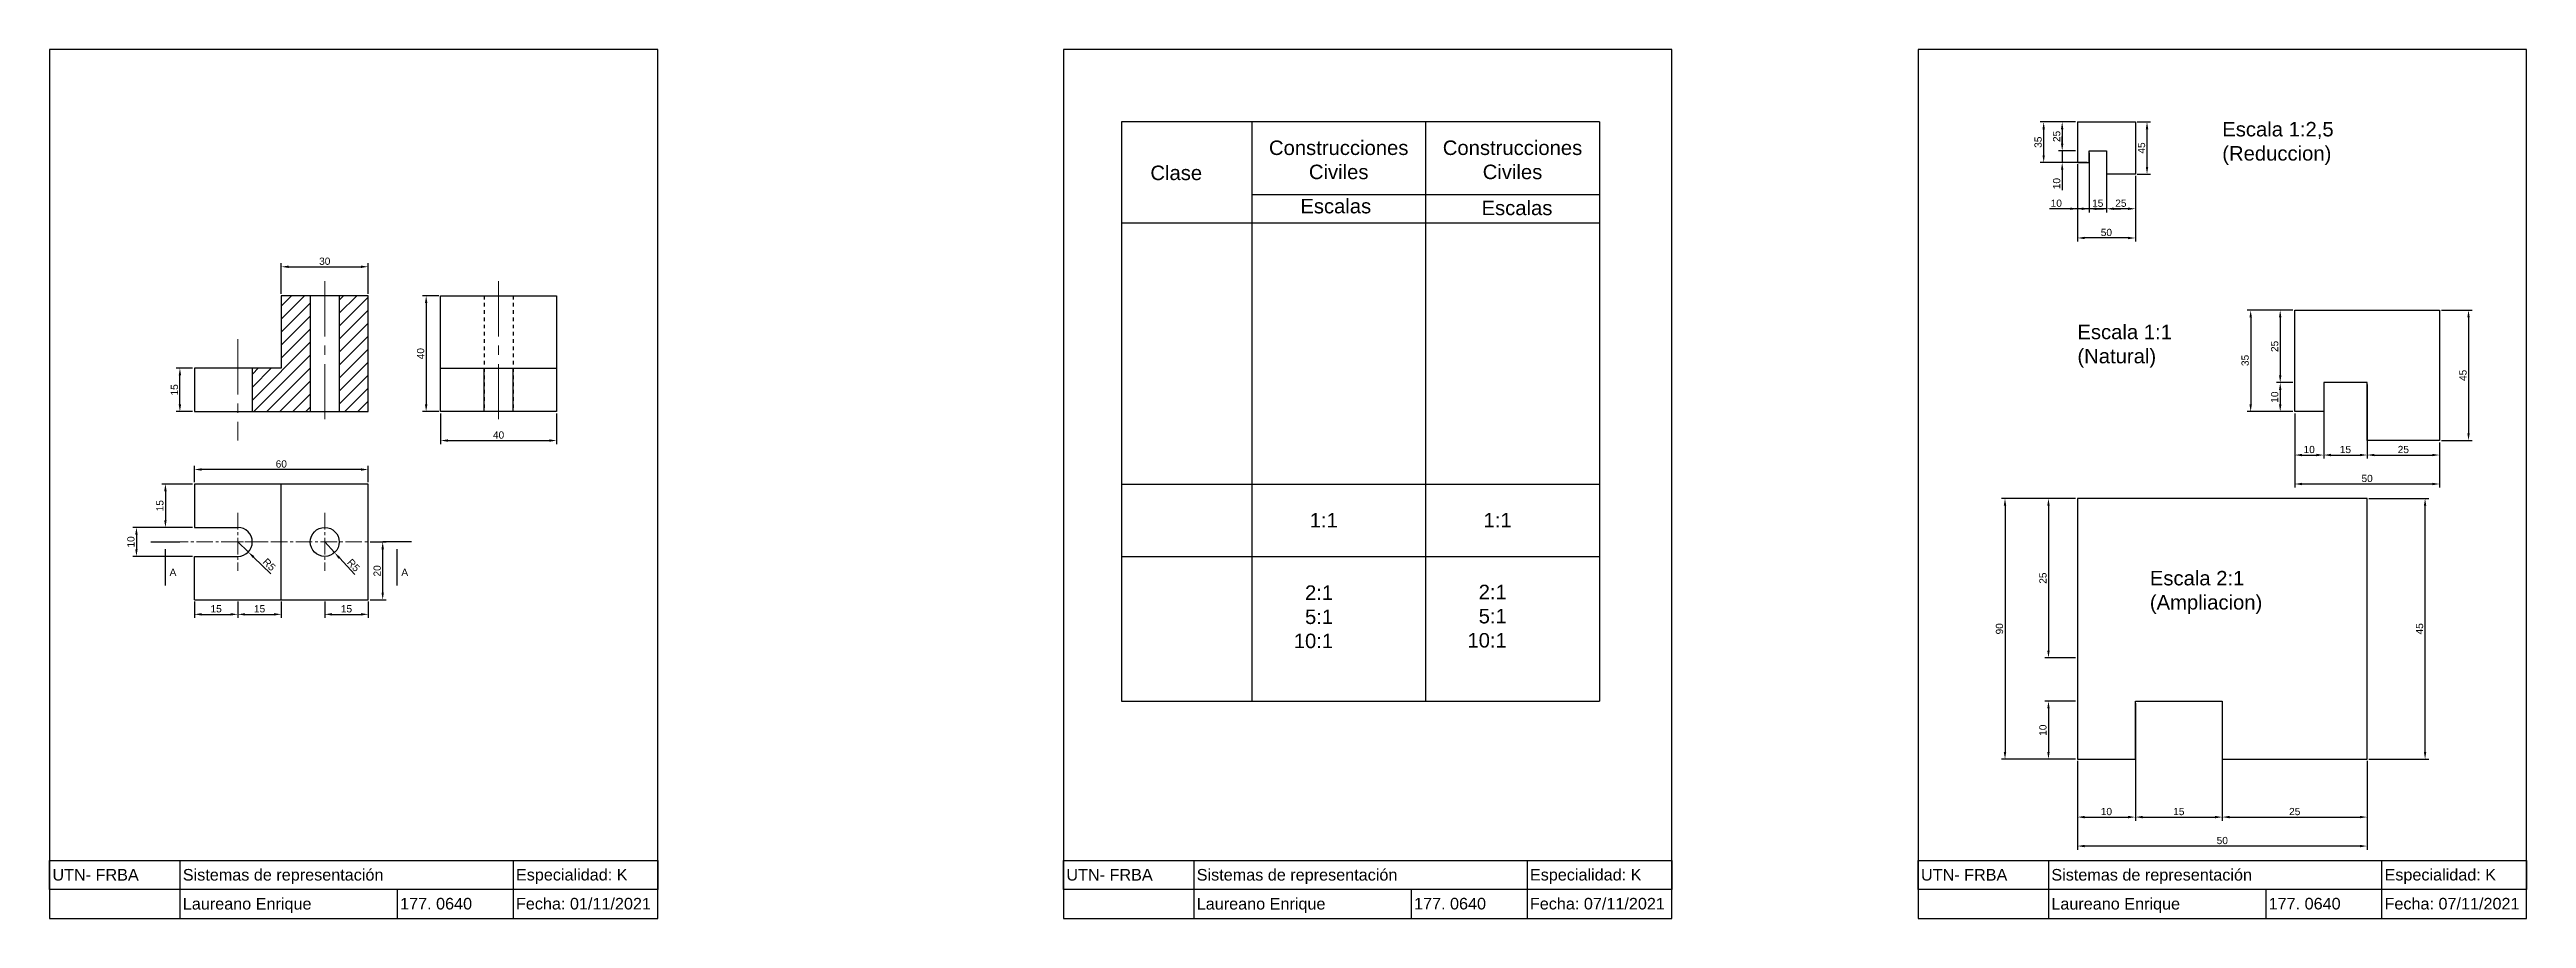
# Model space of a CAD drawing. Header units: millimetres. Extents: x 480 to 2394, y 279 to 700.
# Drawn here: x 1539 to 2394, y 400 to 700 of the extents above; entities that cross this region are included whole.
import ezdxf

# ---------------------------------------------------------------- set-up
doc = ezdxf.new("R2010")
doc.units = ezdxf.units.MM
doc.linetypes.add('CENTER2', pattern=[28.575, 19.05, -3.175, 3.175, -3.175])
doc.linetypes.add('JIS_02_1.2', pattern=[2.5, 1.25, -1.25])
doc.layers.get('0').update_dxf_attribs({"lineweight": 25})
doc.layers.get('Defpoints').update_dxf_attribs({"lineweight": 15})
doc.layers.add('Lineas de cortes', color=6, linetype='CENTER2', lineweight=20)
doc.layers.add('Lineas invisibles', color=7, linetype='JIS_02_1.2', lineweight=25)
doc.styles.get("Standard").update_dxf_attribs({"font": 'arial.ttf'})
doc.dimstyles.new('ISO-25', dxfattribs={"dimtxt": 2.5, "dimasz": 2.5, "dimexe": 1.25, "dimexo": 0.625, "dimtad": 1, "dimtxsty": 'Standard', "dimcen": 2.5, "dimadec": 0, "dimazin": 0, "dimtfac": 1, "dimtmove": 0, "dimatfit": 3, "dimfxl": 1, "dimarcsym": 0})

# ---------------------------------------------------------------- blocks, each defined once
blk = doc.blocks.new('*D11')
at = {"color": 0, "lineweight": -2, "transparency": 16777216}
for p, q in [((1588.38, 590), (1582.75, 590)), ((1584, 577.5), (1584, 587.5)), ((1588.38, 575), (1582.75, 575))]:
    blk.add_line(p, q, dxfattribs=at)
at = {"color": 0, "transparency": 16777216}
for points in [[(1583.58, 587.5), (1584.42, 587.5), (1584, 590)], [(1583.58, 577.5), (1584.42, 577.5), (1584, 575)]]:
    blk.add_solid(points, dxfattribs=at)
at = {"layer": 'Defpoints', "color": 0, "transparency": 16777216}
for p in [(1584, 590), (1589, 590), (1589, 575)]:
    blk.add_point(p, dxfattribs=at)
at = {"color": 0, "transparency": 16777216, "insert": (1582.1, 582.5), "char_height": 2.5, "attachment_point": 5, "rotation": 90}
blk.add_mtext('15', dxfattribs=at)
blk = doc.blocks.new('*D12')
at = {"color": 0, "lineweight": -2, "transparency": 16777216}
for p, q in [((1589, 550.62), (1589, 556.25)), ((1649, 550.62), (1649, 556.25)), ((1646.5, 555), (1591.5, 555))]:
    blk.add_line(p, q, dxfattribs=at)
at = {"color": 0, "transparency": 16777216}
for points in [[(1591.5, 555.42), (1591.5, 554.58), (1589, 555)], [(1646.5, 555.42), (1646.5, 554.58), (1649, 555)]]:
    blk.add_solid(points, dxfattribs=at)
at = {"layer": 'Defpoints', "color": 0, "transparency": 16777216}
for p in [(1589, 555), (1589, 550), (1649, 550)]:
    blk.add_point(p, dxfattribs=at)
at = {"color": 0, "transparency": 16777216, "insert": (1619, 556.9), "char_height": 2.5, "attachment_point": 5}
blk.add_mtext('60', dxfattribs=at)
blk = doc.blocks.new('*D13')
at = {"color": 0, "lineweight": -2, "transparency": 16777216}
for p, q in [((1674, 574.38), (1674, 563.75)), ((1714, 574.38), (1714, 563.75)), ((1676.5, 565), (1711.5, 565))]:
    blk.add_line(p, q, dxfattribs=at)
at = {"color": 0, "transparency": 16777216}
for points in [[(1676.5, 565.42), (1676.5, 564.58), (1674, 565)], [(1711.5, 565.42), (1711.5, 564.58), (1714, 565)]]:
    blk.add_solid(points, dxfattribs=at)
at = {"layer": 'Defpoints', "color": 0, "transparency": 16777216}
for p in [(1674, 575), (1714, 575), (1714, 565)]:
    blk.add_point(p, dxfattribs=at)
at = {"color": 0, "transparency": 16777216, "insert": (1694, 566.9), "char_height": 2.5, "attachment_point": 5}
blk.add_mtext('40', dxfattribs=at)
blk = doc.blocks.new('*D14')
at = {"color": 0, "lineweight": -2, "transparency": 16777216}
for p, q in [((1673.38, 615), (1667.75, 615)), ((1669, 612.5), (1669, 577.5)), ((1673.38, 575), (1667.75, 575))]:
    blk.add_line(p, q, dxfattribs=at)
at = {"color": 0, "transparency": 16777216}
for points in [[(1668.58, 612.5), (1669.42, 612.5), (1669, 615)], [(1668.58, 577.5), (1669.42, 577.5), (1669, 575)]]:
    blk.add_solid(points, dxfattribs=at)
at = {"layer": 'Defpoints', "color": 0, "transparency": 16777216}
for p in [(1674, 615), (1669, 575), (1674, 575)]:
    blk.add_point(p, dxfattribs=at)
at = {"color": 0, "transparency": 16777216, "insert": (1667.1, 595), "char_height": 2.5, "attachment_point": 5, "rotation": 90}
blk.add_mtext('40', dxfattribs=at)
blk = doc.blocks.new('*D23')
at = {"color": 0, "lineweight": -2, "transparency": 16777216}
for p, q in [((1589, 509.38), (1589, 503.75)), ((1591.5, 505), (1601.5, 505)), ((1604, 509.38), (1604, 503.75))]:
    blk.add_line(p, q, dxfattribs=at)
at = {"color": 0, "transparency": 16777216}
for points in [[(1591.5, 505.42), (1591.5, 504.58), (1589, 505)], [(1601.5, 505.42), (1601.5, 504.58), (1604, 505)]]:
    blk.add_solid(points, dxfattribs=at)
at = {"layer": 'Defpoints', "color": 0, "transparency": 16777216}
for p in [(1589, 510), (1604, 510), (1604, 505)]:
    blk.add_point(p, dxfattribs=at)
at = {"color": 0, "transparency": 16777216, "insert": (1596.5, 506.9), "char_height": 2.5, "attachment_point": 5}
blk.add_mtext('15', dxfattribs=at)
blk = doc.blocks.new('*D24')
at = {"color": 0, "lineweight": -2, "transparency": 16777216}
for p, q in [((1604, 509.38), (1604, 503.75)), ((1606.5, 505), (1616.5, 505)), ((1619, 509.38), (1619, 503.75))]:
    blk.add_line(p, q, dxfattribs=at)
at = {"color": 0, "transparency": 16777216}
for points in [[(1606.5, 505.42), (1606.5, 504.58), (1604, 505)], [(1616.5, 505.42), (1616.5, 504.58), (1619, 505)]]:
    blk.add_solid(points, dxfattribs=at)
at = {"layer": 'Defpoints', "color": 0, "transparency": 16777216}
for p in [(1604, 510), (1619, 510), (1619, 505)]:
    blk.add_point(p, dxfattribs=at)
at = {"color": 0, "transparency": 16777216, "insert": (1611.5, 506.9), "char_height": 2.5, "attachment_point": 5}
blk.add_mtext('15', dxfattribs=at)
blk = doc.blocks.new('*D25')
at = {"color": 0, "lineweight": -2, "transparency": 16777216}
for p, q in [((1634, 509.38), (1634, 503.75)), ((1636.5, 505), (1646.5, 505)), ((1649, 509.38), (1649, 503.75))]:
    blk.add_line(p, q, dxfattribs=at)
at = {"color": 0, "transparency": 16777216}
for points in [[(1636.5, 505.42), (1636.5, 504.58), (1634, 505)], [(1646.5, 505.42), (1646.5, 504.58), (1649, 505)]]:
    blk.add_solid(points, dxfattribs=at)
at = {"layer": 'Defpoints', "color": 0, "transparency": 16777216}
for p in [(1634, 510), (1649, 510), (1649, 505)]:
    blk.add_point(p, dxfattribs=at)
at = {"color": 0, "transparency": 16777216, "insert": (1641.5, 506.9), "char_height": 2.5, "attachment_point": 5}
blk.add_mtext('15', dxfattribs=at)
blk = doc.blocks.new('*D26')
at = {"color": 0, "lineweight": -2, "transparency": 16777216}
for p, q in [((1649.63, 530), (1655.25, 530)), ((1654, 512.5), (1654, 527.5)), ((1649.63, 510), (1655.25, 510))]:
    blk.add_line(p, q, dxfattribs=at)
at = {"color": 0, "transparency": 16777216}
for points in [[(1653.58, 527.5), (1654.42, 527.5), (1654, 530)], [(1653.58, 512.5), (1654.42, 512.5), (1654, 510)]]:
    blk.add_solid(points, dxfattribs=at)
at = {"layer": 'Defpoints', "color": 0, "transparency": 16777216}
for p in [(1649, 530), (1654, 530), (1649, 510)]:
    blk.add_point(p, dxfattribs=at)
at = {"color": 0, "transparency": 16777216, "insert": (1652.1, 520), "char_height": 2.5, "attachment_point": 5, "rotation": 90}
blk.add_mtext('20', dxfattribs=at)
blk = doc.blocks.new('*D29')
at = {"color": 0, "lineweight": -2, "transparency": 16777216}
for p, q in [((1588.38, 550), (1577.75, 550)), ((1579, 547.5), (1579, 537.5)), ((1588.38, 535), (1577.75, 535))]:
    blk.add_line(p, q, dxfattribs=at)
at = {"color": 0, "transparency": 16777216}
for points in [[(1578.58, 547.5), (1579.42, 547.5), (1579, 550)], [(1578.58, 537.5), (1579.42, 537.5), (1579, 535)]]:
    blk.add_solid(points, dxfattribs=at)
at = {"layer": 'Defpoints', "color": 0, "transparency": 16777216}
for p in [(1589, 550), (1579, 535), (1589, 535)]:
    blk.add_point(p, dxfattribs=at)
at = {"color": 0, "transparency": 16777216, "insert": (1577.1, 542.5), "char_height": 2.5, "attachment_point": 5, "rotation": 90}
blk.add_mtext('15', dxfattribs=at)
blk = doc.blocks.new('*D30')
at = {"color": 0, "lineweight": -2, "transparency": 16777216}
for p, q in [((1588.38, 535), (1567.75, 535)), ((1569, 532.5), (1569, 527.5)), ((1588.38, 525), (1567.75, 525))]:
    blk.add_line(p, q, dxfattribs=at)
at = {"color": 0, "transparency": 16777216}
for points in [[(1568.58, 532.5), (1569.42, 532.5), (1569, 535)], [(1568.58, 527.5), (1569.42, 527.5), (1569, 525)]]:
    blk.add_solid(points, dxfattribs=at)
at = {"layer": 'Defpoints', "color": 0, "transparency": 16777216}
for p in [(1589, 535), (1569, 525), (1589, 525)]:
    blk.add_point(p, dxfattribs=at)
at = {"color": 0, "transparency": 16777216, "insert": (1567.1, 530), "char_height": 2.5, "attachment_point": 5, "rotation": 90}
blk.add_mtext('10', dxfattribs=at)
blk = doc.blocks.new('*D31')
at = {"color": 0, "lineweight": -2, "transparency": 16777216}
for p, q in [((1619, 615.62), (1619, 626.25)), ((1621.5, 625), (1646.5, 625)), ((1649, 615.62), (1649, 626.25))]:
    blk.add_line(p, q, dxfattribs=at)
at = {"color": 0, "transparency": 16777216}
for points in [[(1621.5, 625.42), (1621.5, 624.58), (1619, 625)], [(1646.5, 625.42), (1646.5, 624.58), (1649, 625)]]:
    blk.add_solid(points, dxfattribs=at)
at = {"layer": 'Defpoints', "color": 0, "transparency": 16777216}
for p in [(1649, 625), (1619, 615), (1649, 615)]:
    blk.add_point(p, dxfattribs=at)
at = {"color": 0, "transparency": 16777216, "insert": (1634, 626.9), "char_height": 2.5, "attachment_point": 5}
blk.add_mtext('30', dxfattribs=at)
blk = doc.blocks.new('*D33')
at = {"color": 0, "lineweight": -2, "transparency": 16777216}
for p, q in [((1604, 530), (1607.6, 526.53)), ((1615.42, 518.98), (1609.4, 524.79))]:
    blk.add_line(p, q, dxfattribs=at)
at = {"color": 0, "transparency": 16777216}
blk.add_solid([(1609.69, 525.09), (1609.11, 524.49), (1607.6, 526.53)], dxfattribs=at)
at = {"layer": 'Defpoints', "color": 0, "transparency": 16777216}
for p in [(1604, 530), (1607.6, 526.53)]:
    blk.add_point(p, dxfattribs=at)
at = {"color": 0, "transparency": 16777216, "insert": (1614.83, 522.18), "char_height": 2.5, "attachment_point": 5, "rotation": 316.00948}
blk.add_mtext('R5', dxfattribs=at)
blk = doc.blocks.new('*D34')
at = {"color": 0, "lineweight": -2, "transparency": 16777216}
for p, q in [((1634, 530), (1637.37, 526.31)), ((1644.33, 518.71), (1639.06, 524.47))]:
    blk.add_line(p, q, dxfattribs=at)
at = {"color": 0, "transparency": 16777216}
blk.add_solid([(1639.37, 524.75), (1638.75, 524.18), (1637.37, 526.31)], dxfattribs=at)
at = {"layer": 'Defpoints', "color": 0, "transparency": 16777216}
for p in [(1634, 530), (1637.37, 526.31)]:
    blk.add_point(p, dxfattribs=at)
at = {"color": 0, "transparency": 16777216, "insert": (1643.94, 521.95), "char_height": 2.5, "attachment_point": 5, "rotation": 312.45167}
blk.add_mtext('R5', dxfattribs=at)
blk = doc.blocks.new('*D37')
at = {"color": 0, "lineweight": -2, "transparency": 16777216}
for p, q in [((2313.38, 610), (2297.55, 610)), ((2298.8, 607.5), (2298.8, 577.5)), ((2313.38, 575), (2297.55, 575))]:
    blk.add_line(p, q, dxfattribs=at)
at = {"color": 0, "transparency": 16777216}
for points in [[(2298.38, 607.5), (2299.22, 607.5), (2298.8, 610)], [(2298.38, 577.5), (2299.22, 577.5), (2298.8, 575)]]:
    blk.add_solid(points, dxfattribs=at)
at = {"layer": 'Defpoints', "color": 0, "transparency": 16777216}
for p in [(2314, 610), (2298.8, 575), (2314, 575)]:
    blk.add_point(p, dxfattribs=at)
at = {"color": 0, "transparency": 16777216, "insert": (2296.9, 592.66), "char_height": 2.5, "attachment_point": 5, "rotation": 90}
blk.add_mtext('35', dxfattribs=at)
blk = doc.blocks.new('*D38')
at = {"color": 0, "lineweight": -2, "transparency": 16777216}
for p, q in [((2313.38, 610), (2307.75, 610)), ((2309, 607.5), (2309, 587.5)), ((2313.38, 585), (2307.75, 585))]:
    blk.add_line(p, q, dxfattribs=at)
at = {"color": 0, "transparency": 16777216}
for points in [[(2308.58, 607.5), (2309.42, 607.5), (2309, 610)], [(2308.58, 587.5), (2309.42, 587.5), (2309, 585)]]:
    blk.add_solid(points, dxfattribs=at)
at = {"layer": 'Defpoints', "color": 0, "transparency": 16777216}
for p in [(2314, 610), (2309, 585), (2314, 585)]:
    blk.add_point(p, dxfattribs=at)
at = {"color": 0, "transparency": 16777216, "insert": (2307.1, 597.5), "char_height": 2.5, "attachment_point": 5, "rotation": 90}
blk.add_mtext('25', dxfattribs=at)
blk = doc.blocks.new('*D39')
at = {"color": 0, "lineweight": -2, "transparency": 16777216}
for p, q in [((2313.38, 585), (2307.75, 585)), ((2309, 582.5), (2309, 577.5)), ((2313.38, 575), (2307.75, 575))]:
    blk.add_line(p, q, dxfattribs=at)
at = {"color": 0, "transparency": 16777216}
for points in [[(2308.58, 582.5), (2309.42, 582.5), (2309, 585)], [(2308.58, 577.5), (2309.42, 577.5), (2309, 575)]]:
    blk.add_solid(points, dxfattribs=at)
at = {"layer": 'Defpoints', "color": 0, "transparency": 16777216}
for p in [(2314, 585), (2309, 575), (2314, 575)]:
    blk.add_point(p, dxfattribs=at)
at = {"color": 0, "transparency": 16777216, "insert": (2307.1, 580), "char_height": 2.5, "attachment_point": 5, "rotation": 90}
blk.add_mtext('10', dxfattribs=at)
blk = doc.blocks.new('*D40')
at = {"color": 0, "lineweight": -2, "transparency": 16777216}
for p, q in [((2339, 564.38), (2339, 558.75)), ((2364, 564.38), (2364, 558.75)), ((2341.5, 560), (2361.5, 560))]:
    blk.add_line(p, q, dxfattribs=at)
at = {"color": 0, "transparency": 16777216}
for points in [[(2341.5, 560.42), (2341.5, 559.58), (2339, 560)], [(2361.5, 560.42), (2361.5, 559.58), (2364, 560)]]:
    blk.add_solid(points, dxfattribs=at)
at = {"layer": 'Defpoints', "color": 0, "transparency": 16777216}
for p in [(2339, 565), (2364, 565), (2364, 560)]:
    blk.add_point(p, dxfattribs=at)
at = {"color": 0, "transparency": 16777216, "insert": (2351.5, 561.9), "char_height": 2.5, "attachment_point": 5}
blk.add_mtext('25', dxfattribs=at)
blk = doc.blocks.new('*D41')
at = {"color": 0, "lineweight": -2, "transparency": 16777216}
for p, q in [((2314, 574.38), (2314, 558.75)), ((2324, 574.38), (2324, 558.75)), ((2316.5, 560), (2321.5, 560))]:
    blk.add_line(p, q, dxfattribs=at)
at = {"color": 0, "transparency": 16777216}
for points in [[(2316.5, 560.42), (2316.5, 559.58), (2314, 560)], [(2321.5, 560.42), (2321.5, 559.58), (2324, 560)]]:
    blk.add_solid(points, dxfattribs=at)
at = {"layer": 'Defpoints', "color": 0, "transparency": 16777216}
for p in [(2314, 575), (2324, 575), (2324, 560)]:
    blk.add_point(p, dxfattribs=at)
at = {"color": 0, "transparency": 16777216, "insert": (2319, 561.9), "char_height": 2.5, "attachment_point": 5}
blk.add_mtext('10', dxfattribs=at)
blk = doc.blocks.new('*D42')
at = {"color": 0, "lineweight": -2, "transparency": 16777216}
for p, q in [((2324, 584.38), (2324, 558.75)), ((2339, 584.38), (2339, 558.75)), ((2326.5, 560), (2336.5, 560))]:
    blk.add_line(p, q, dxfattribs=at)
at = {"color": 0, "transparency": 16777216}
for points in [[(2326.5, 560.42), (2326.5, 559.58), (2324, 560)], [(2336.5, 560.42), (2336.5, 559.58), (2339, 560)]]:
    blk.add_solid(points, dxfattribs=at)
at = {"layer": 'Defpoints', "color": 0, "transparency": 16777216}
for p in [(2324, 585), (2339, 585), (2339, 560)]:
    blk.add_point(p, dxfattribs=at)
at = {"color": 0, "transparency": 16777216, "insert": (2331.5, 561.9), "char_height": 2.5, "attachment_point": 5}
blk.add_mtext('15', dxfattribs=at)
blk = doc.blocks.new('*D43')
at = {"color": 0, "lineweight": -2, "transparency": 16777216}
for p, q in [((2364.63, 610), (2375.25, 610)), ((2374, 607.5), (2374, 567.5)), ((2364.63, 565), (2375.25, 565))]:
    blk.add_line(p, q, dxfattribs=at)
at = {"color": 0, "transparency": 16777216}
for points in [[(2373.58, 607.5), (2374.42, 607.5), (2374, 610)], [(2373.58, 567.5), (2374.42, 567.5), (2374, 565)]]:
    blk.add_solid(points, dxfattribs=at)
at = {"layer": 'Defpoints', "color": 0, "transparency": 16777216}
for p in [(2364, 610), (2364, 565), (2374, 565)]:
    blk.add_point(p, dxfattribs=at)
at = {"color": 0, "transparency": 16777216, "insert": (2372.1, 587.5), "char_height": 2.5, "attachment_point": 5, "rotation": 90}
blk.add_mtext('45', dxfattribs=at)
blk = doc.blocks.new('*D44')
at = {"color": 0, "lineweight": -2, "transparency": 16777216}
for p, q in [((2238.38, 545), (2227.75, 545)), ((2229, 542.5), (2229, 492.5)), ((2238.38, 490), (2227.75, 490))]:
    blk.add_line(p, q, dxfattribs=at)
at = {"color": 0, "transparency": 16777216}
for points in [[(2228.58, 542.5), (2229.42, 542.5), (2229, 545)], [(2228.58, 492.5), (2229.42, 492.5), (2229, 490)]]:
    blk.add_solid(points, dxfattribs=at)
at = {"layer": 'Defpoints', "color": 0, "transparency": 16777216}
for p in [(2239, 545), (2229, 490), (2239, 490)]:
    blk.add_point(p, dxfattribs=at)
at = {"color": 0, "transparency": 16777216, "insert": (2227.1, 517.5), "char_height": 2.5, "attachment_point": 5, "rotation": 90}
blk.add_mtext('25', dxfattribs=at)
blk = doc.blocks.new('*D45')
at = {"color": 0, "lineweight": -2, "transparency": 16777216}
for p, q in [((2238.38, 475), (2227.75, 475)), ((2229, 472.5), (2229, 457.5)), ((2238.38, 455), (2227.75, 455))]:
    blk.add_line(p, q, dxfattribs=at)
at = {"color": 0, "transparency": 16777216}
for points in [[(2228.58, 472.5), (2229.42, 472.5), (2229, 475)], [(2228.58, 457.5), (2229.42, 457.5), (2229, 455)]]:
    blk.add_solid(points, dxfattribs=at)
at = {"layer": 'Defpoints', "color": 0, "transparency": 16777216}
for p in [(2239, 475), (2229, 455), (2239, 455)]:
    blk.add_point(p, dxfattribs=at)
at = {"color": 0, "transparency": 16777216, "insert": (2227.1, 465), "char_height": 2.5, "attachment_point": 5, "rotation": 90}
blk.add_mtext('10', dxfattribs=at)
blk = doc.blocks.new('*D46')
at = {"color": 0, "lineweight": -2, "transparency": 16777216}
for p, q in [((2238.38, 545), (2212.75, 545)), ((2214, 542.5), (2214, 457.5)), ((2238.38, 455), (2212.75, 455))]:
    blk.add_line(p, q, dxfattribs=at)
at = {"color": 0, "transparency": 16777216}
for points in [[(2213.58, 542.5), (2214.42, 542.5), (2214, 545)], [(2213.58, 457.5), (2214.42, 457.5), (2214, 455)]]:
    blk.add_solid(points, dxfattribs=at)
at = {"layer": 'Defpoints', "color": 0, "transparency": 16777216}
for p in [(2239, 545), (2214, 455), (2239, 455)]:
    blk.add_point(p, dxfattribs=at)
at = {"color": 0, "transparency": 16777216, "insert": (2212.1, 500), "char_height": 2.5, "attachment_point": 5, "rotation": 90}
blk.add_mtext('90', dxfattribs=at)
blk = doc.blocks.new('*D47')
at = {"color": 0, "lineweight": -2, "transparency": 16777216}
for p, q in [((2239, 454.38), (2239, 433.75)), ((2259, 454.38), (2259, 433.75)), ((2241.5, 435), (2256.5, 435))]:
    blk.add_line(p, q, dxfattribs=at)
at = {"color": 0, "transparency": 16777216}
for points in [[(2241.5, 435.42), (2241.5, 434.58), (2239, 435)], [(2256.5, 435.42), (2256.5, 434.58), (2259, 435)]]:
    blk.add_solid(points, dxfattribs=at)
at = {"layer": 'Defpoints', "color": 0, "transparency": 16777216}
for p in [(2239, 455), (2259, 455), (2259, 435)]:
    blk.add_point(p, dxfattribs=at)
at = {"color": 0, "transparency": 16777216, "insert": (2249, 436.9), "char_height": 2.5, "attachment_point": 5}
blk.add_mtext('10', dxfattribs=at)
blk = doc.blocks.new('*D48')
at = {"color": 0, "lineweight": -2, "transparency": 16777216}
for p, q in [((2259, 474.38), (2259, 433.75)), ((2289, 474.38), (2289, 433.75)), ((2261.5, 435), (2286.5, 435))]:
    blk.add_line(p, q, dxfattribs=at)
at = {"color": 0, "transparency": 16777216}
for points in [[(2261.5, 435.42), (2261.5, 434.58), (2259, 435)], [(2286.5, 435.42), (2286.5, 434.58), (2289, 435)]]:
    blk.add_solid(points, dxfattribs=at)
at = {"layer": 'Defpoints', "color": 0, "transparency": 16777216}
for p in [(2259, 475), (2289, 475), (2289, 435)]:
    blk.add_point(p, dxfattribs=at)
at = {"color": 0, "transparency": 16777216, "insert": (2274, 436.9), "char_height": 2.5, "attachment_point": 5}
blk.add_mtext('15', dxfattribs=at)
blk = doc.blocks.new('*D49')
at = {"color": 0, "lineweight": -2, "transparency": 16777216}
for p, q in [((2289, 454.38), (2289, 433.75)), ((2339, 454.38), (2339, 433.75)), ((2291.5, 435), (2336.5, 435))]:
    blk.add_line(p, q, dxfattribs=at)
at = {"color": 0, "transparency": 16777216}
for points in [[(2291.5, 435.42), (2291.5, 434.58), (2289, 435)], [(2336.5, 435.42), (2336.5, 434.58), (2339, 435)]]:
    blk.add_solid(points, dxfattribs=at)
at = {"layer": 'Defpoints', "color": 0, "transparency": 16777216}
for p in [(2289, 455), (2339, 455), (2339, 435)]:
    blk.add_point(p, dxfattribs=at)
at = {"color": 0, "transparency": 16777216, "insert": (2314, 436.9), "char_height": 2.5, "attachment_point": 5}
blk.add_mtext('25', dxfattribs=at)
blk = doc.blocks.new('*D50')
at = {"color": 0, "lineweight": -2, "transparency": 16777216}
for p, q in [((2339.63, 545), (2360.25, 545)), ((2359, 457.5), (2359, 542.5)), ((2339.63, 455), (2360.25, 455))]:
    blk.add_line(p, q, dxfattribs=at)
at = {"color": 0, "transparency": 16777216}
for points in [[(2358.58, 542.5), (2359.42, 542.5), (2359, 545)], [(2358.58, 457.5), (2359.42, 457.5), (2359, 455)]]:
    blk.add_solid(points, dxfattribs=at)
at = {"layer": 'Defpoints', "color": 0, "transparency": 16777216}
for p in [(2339, 545), (2359, 545), (2339, 455)]:
    blk.add_point(p, dxfattribs=at)
at = {"color": 0, "transparency": 16777216, "insert": (2357.1, 500), "char_height": 2.5, "attachment_point": 5, "rotation": 90}
blk.add_mtext('45', dxfattribs=at)
blk = doc.blocks.new('*D51')
at = {"color": 0, "lineweight": -2, "transparency": 16777216}
for p, q in [((2314, 564.38), (2314, 548.75)), ((2364, 564.38), (2364, 548.75)), ((2361.5, 550), (2316.5, 550))]:
    blk.add_line(p, q, dxfattribs=at)
at = {"color": 0, "transparency": 16777216}
for points in [[(2316.5, 550.42), (2316.5, 549.58), (2314, 550)], [(2361.5, 550.42), (2361.5, 549.58), (2364, 550)]]:
    blk.add_solid(points, dxfattribs=at)
at = {"layer": 'Defpoints', "color": 0, "transparency": 16777216}
for p in [(2314, 565), (2364, 565), (2314, 550)]:
    blk.add_point(p, dxfattribs=at)
at = {"color": 0, "transparency": 16777216, "insert": (2339, 551.9), "char_height": 2.5, "attachment_point": 5}
blk.add_mtext('50', dxfattribs=at)
blk = doc.blocks.new('*D52')
at = {"color": 0, "lineweight": -2, "transparency": 16777216}
for p, q in [((2239, 454.38), (2239, 423.75)), ((2339, 454.38), (2339, 423.75)), ((2336.5, 425), (2241.5, 425))]:
    blk.add_line(p, q, dxfattribs=at)
at = {"color": 0, "transparency": 16777216}
for points in [[(2241.5, 425.42), (2241.5, 424.58), (2239, 425)], [(2336.5, 425.42), (2336.5, 424.58), (2339, 425)]]:
    blk.add_solid(points, dxfattribs=at)
at = {"layer": 'Defpoints', "color": 0, "transparency": 16777216}
for p in [(2239, 455), (2339, 455), (2239, 425)]:
    blk.add_point(p, dxfattribs=at)
at = {"color": 0, "transparency": 16777216, "insert": (2289, 426.9), "char_height": 2.5, "attachment_point": 5}
blk.add_mtext('50', dxfattribs=at)
blk = doc.blocks.new('*D53')
at = {"color": 0, "lineweight": -2, "transparency": 16777216}
for p, q in [((2259.63, 675), (2264.27, 675)), ((2263.02, 659.5), (2263.02, 672.5)), ((2259.63, 657), (2264.27, 657))]:
    blk.add_line(p, q, dxfattribs=at)
at = {"color": 0, "transparency": 16777216}
for points in [[(2262.6, 672.5), (2263.44, 672.5), (2263.02, 675)], [(2262.6, 659.5), (2263.44, 659.5), (2263.02, 657)]]:
    blk.add_solid(points, dxfattribs=at)
at = {"layer": 'Defpoints', "color": 0, "transparency": 16777216}
for p in [(2259, 675), (2263.02, 675), (2259, 657)]:
    blk.add_point(p, dxfattribs=at)
at = {"color": 0, "transparency": 16777216, "insert": (2261.13, 666), "char_height": 2.5, "attachment_point": 5, "rotation": 90}
blk.add_mtext('45', dxfattribs=at)
blk = doc.blocks.new('*D54')
at = {"color": 0, "lineweight": -2, "transparency": 16777216}
for p, q in [((2249, 656.38), (2249, 643.78)), ((2259, 656.38), (2259, 643.78)), ((2256.5, 645.03), (2251.5, 645.03))]:
    blk.add_line(p, q, dxfattribs=at)
at = {"color": 0, "transparency": 16777216}
for points in [[(2251.5, 645.45), (2251.5, 644.61), (2249, 645.03)], [(2256.5, 645.45), (2256.5, 644.61), (2259, 645.03)]]:
    blk.add_solid(points, dxfattribs=at)
at = {"layer": 'Defpoints', "color": 0, "transparency": 16777216}
for p in [(2249, 657), (2259, 657), (2249, 645.03)]:
    blk.add_point(p, dxfattribs=at)
at = {"color": 0, "transparency": 16777216, "insert": (2254, 646.93), "char_height": 2.5, "attachment_point": 5}
blk.add_mtext('25', dxfattribs=at)
blk = doc.blocks.new('*D55')
at = {"color": 0, "lineweight": -2, "transparency": 16777216}
for p, q in [((2243, 664.38), (2243, 643.78)), ((2249, 664.38), (2249, 643.78)), ((2240.5, 645.03), (2238, 645.03)), ((2249, 645.03), (2243, 645.03)), ((2251.5, 645.03), (2254, 645.03))]:
    blk.add_line(p, q, dxfattribs=at)
at = {"color": 0, "transparency": 16777216}
for points in [[(2240.5, 645.45), (2240.5, 644.61), (2243, 645.03)], [(2251.5, 645.45), (2251.5, 644.61), (2249, 645.03)]]:
    blk.add_solid(points, dxfattribs=at)
at = {"layer": 'Defpoints', "color": 0, "transparency": 16777216}
for p in [(2243, 665), (2249, 665), (2243, 645.03)]:
    blk.add_point(p, dxfattribs=at)
at = {"color": 0, "transparency": 16777216, "insert": (2246, 646.93), "char_height": 2.5, "attachment_point": 5}
blk.add_mtext('15', dxfattribs=at)
blk = doc.blocks.new('*D56')
at = {"color": 0, "lineweight": -2, "transparency": 16777216}
for p, q in [((2239, 660.38), (2239, 643.78)), ((2243, 660.38), (2243, 643.78)), ((2236.5, 645.03), (2229.41, 645.03)), ((2243, 645.03), (2239, 645.03)), ((2245.5, 645.03), (2248, 645.03))]:
    blk.add_line(p, q, dxfattribs=at)
at = {"color": 0, "transparency": 16777216}
for points in [[(2236.5, 645.45), (2236.5, 644.61), (2239, 645.03)], [(2245.5, 645.45), (2245.5, 644.61), (2243, 645.03)]]:
    blk.add_solid(points, dxfattribs=at)
at = {"layer": 'Defpoints', "color": 0, "transparency": 16777216}
for p in [(2239, 661), (2243, 661), (2239, 645.03)]:
    blk.add_point(p, dxfattribs=at)
at = {"color": 0, "transparency": 16777216, "insert": (2231.71, 646.93), "char_height": 2.5, "attachment_point": 5}
blk.add_mtext('10', dxfattribs=at)
blk = doc.blocks.new('*D57')
at = {"color": 0, "lineweight": -2, "transparency": 16777216}
for p, q in [((2233.74, 667.5), (2233.74, 670)), ((2238.38, 665), (2232.49, 665)), ((2242.38, 661), (2232.49, 661)), ((2233.74, 665), (2233.74, 661)), ((2233.74, 658.5), (2233.74, 651.41))]:
    blk.add_line(p, q, dxfattribs=at)
at = {"color": 0, "transparency": 16777216}
for points in [[(2233.32, 667.5), (2234.15, 667.5), (2233.74, 665)], [(2233.32, 658.5), (2234.15, 658.5), (2233.74, 661)]]:
    blk.add_solid(points, dxfattribs=at)
at = {"layer": 'Defpoints', "color": 0, "transparency": 16777216}
for p in [(2233.74, 661), (2239, 665), (2243, 661)]:
    blk.add_point(p, dxfattribs=at)
at = {"color": 0, "transparency": 16777216, "insert": (2231.84, 653.71), "char_height": 2.5, "attachment_point": 5, "rotation": 90}
blk.add_mtext('10', dxfattribs=at)
blk = doc.blocks.new('*D58')
at = {"color": 0, "lineweight": -2, "transparency": 16777216}
for p, q in [((2238.38, 675), (2232.49, 675)), ((2233.74, 672.5), (2233.74, 667.5)), ((2238.38, 665), (2232.49, 665))]:
    blk.add_line(p, q, dxfattribs=at)
at = {"color": 0, "transparency": 16777216}
for points in [[(2233.32, 672.5), (2234.15, 672.5), (2233.74, 675)], [(2233.32, 667.5), (2234.15, 667.5), (2233.74, 665)]]:
    blk.add_solid(points, dxfattribs=at)
at = {"layer": 'Defpoints', "color": 0, "transparency": 16777216}
for p in [(2239, 675), (2233.74, 665), (2239, 665)]:
    blk.add_point(p, dxfattribs=at)
at = {"color": 0, "transparency": 16777216, "insert": (2231.84, 670), "char_height": 2.5, "attachment_point": 5, "rotation": 90}
blk.add_mtext('25', dxfattribs=at)
blk = doc.blocks.new('*D59')
at = {"color": 0, "lineweight": -2, "transparency": 16777216}
for p, q in [((2239, 656.38), (2239, 633.69)), ((2259, 656.38), (2259, 633.69)), ((2256.5, 634.94), (2241.5, 634.94))]:
    blk.add_line(p, q, dxfattribs=at)
at = {"color": 0, "transparency": 16777216}
for points in [[(2241.5, 635.35), (2241.5, 634.52), (2239, 634.94)], [(2256.5, 635.35), (2256.5, 634.52), (2259, 634.94)]]:
    blk.add_solid(points, dxfattribs=at)
at = {"layer": 'Defpoints', "color": 0, "transparency": 16777216}
for p in [(2239, 657), (2259, 657), (2239, 634.94)]:
    blk.add_point(p, dxfattribs=at)
at = {"color": 0, "transparency": 16777216, "insert": (2249, 636.84), "char_height": 2.5, "attachment_point": 5}
blk.add_mtext('50', dxfattribs=at)
blk = doc.blocks.new('*D60')
at = {"color": 0, "lineweight": -2, "transparency": 16777216}
for p, q in [((2238.38, 675), (2226.1, 675)), ((2227.35, 663.5), (2227.35, 672.5)), ((2238.38, 661), (2226.1, 661))]:
    blk.add_line(p, q, dxfattribs=at)
at = {"color": 0, "transparency": 16777216}
for points in [[(2226.93, 672.5), (2227.76, 672.5), (2227.35, 675)], [(2226.93, 663.5), (2227.76, 663.5), (2227.35, 661)]]:
    blk.add_solid(points, dxfattribs=at)
at = {"layer": 'Defpoints', "color": 0, "transparency": 16777216}
for p in [(2227.35, 675), (2239, 675), (2239, 661)]:
    blk.add_point(p, dxfattribs=at)
at = {"color": 0, "transparency": 16777216, "insert": (2225.44, 668), "char_height": 2.5, "attachment_point": 5, "rotation": 90}
blk.add_mtext('35', dxfattribs=at)

msp = doc.modelspace()

# ---------------------------------------------------------------- hatches: boundary and pattern name
h = msp.add_hatch()
h.set_pattern_fill('LINE', color=2, angle=45)
h.set_pattern_definition([(45, (-351, -25), (-2.245064, 2.245064), [])])
h.paths.add_polyline_path([(1629, 615), (1619, 615), (1619, 590), (1609.124, 590), (1609.124, 575), (1629, 575)])
h.paths.add_polyline_path([(1639, 575), (1649, 575), (1649, 615), (1639, 615)])

# ---------------------------------------------------------------- linework, layer by layer
for p, q in [((1909, 675), (1909, 475)), ((2074, 675), (1909, 675)), ((1954, 675), (1954, 475)), ((2014, 675), (2014, 475)), ((2074, 675), (2074, 475)), ((2239, 675), (2239, 661)), ((2239, 675), (2259, 675)), ((2259, 675), (2259, 657)), ((2239, 661), (2243, 661)), ((2243, 661), (2243, 665)), ((2243, 665), (2249, 665)), ((2249, 665), (2249, 657)), ((1954, 650), (2074, 650)), ((2259, 657), (2249, 657)), ((2074, 640), (1909, 640)), ((1649, 615), (1619, 615)), ((1619, 615), (1619, 590)), ((1629, 615), (1629, 575)), ((1639, 615), (1639, 575)), ((1649, 575), (1649, 615)), ((1674, 615), (1714, 615)), ((1674, 575), (1674, 615)), ((1714, 615), (1714, 575)), ((2314, 575), (2314, 610)), ((2314, 610), (2364, 610)), ((2364, 610), (2364, 565)), ((1589, 590), (1589, 575)), ((1619, 590), (1589, 590)), ((1609, 590), (1609, 575)), ((1674, 590), (1714, 590)), ((1689, 575), (1689, 590)), ((1699, 575), (1699, 590)), ((2339, 585), (2324, 585)), ((2324, 585), (2324, 575)), ((2339, 565), (2339, 585)), ((1589, 575), (1649, 575)), ((1714, 575), (1674, 575)), ((2324, 575), (2314, 575)), ((2364, 565), (2339, 565)), ((1649, 550), (1589, 550)), ((1589, 550), (1589, 535)), ((1619, 510), (1619, 550)), ((1649, 510), (1649, 550)), ((1909, 550), (2074, 550)), ((2339, 545), (2239, 545)), ((2239, 545), (2239, 525)), ((2339, 455), (2339, 545)), ((1589, 535), (1604, 535)), ((1574, 530), (1584, 530)), ((1589, 510), (1589, 525)), ((1589, 525), (1604, 525)), ((1664, 530), (1654, 530)), ((1909, 525), (2074, 525)), ((2239, 525), (2239, 455)), ((1589, 510), (1649, 510)), ((1909, 475), (2074, 475)), ((2259, 455), (2259, 475)), ((2259, 475), (2289, 475)), ((2289, 475), (2289, 455)), ((2239, 455), (2259, 455)), ((2289, 455), (2339, 455)), ((1584, 420), (1584, 410)), ((1699, 420), (1699, 400)), ((1934, 420), (1934, 410)), ((2049, 420), (2049, 400)), ((2229, 420), (2229, 410)), ((2344, 420), (2344, 400)), ((1584, 410), (1584, 400)), ((1659, 410), (1659, 400)), ((1934, 410), (1934, 400)), ((2009, 410), (2009, 400)), ((2229, 410), (2229, 400)), ((2304, 410), (2304, 400))]:
    msp.add_line(p, q)
for points in [[(1539, 700), (1539, 400), (1749, 400), (1749, 410), (1539, 410), (1539, 420), (1749, 420), (1749, 410), (1749, 700), (1539, 700)], [(1539, 700), (1539, 400), (1749, 400), (1749, 410), (1539, 410), (1539, 420), (1749, 420), (1749, 410), (1749, 700), (1539, 700)], [(1889, 700), (1889, 400), (2099, 400), (2099, 410), (1889, 410), (1889, 420), (2099, 420), (2099, 410), (2099, 700), (1889, 700)], [(1889, 700), (1889, 400), (2099, 400), (2099, 410), (1889, 410), (1889, 420), (2099, 420), (2099, 410), (2099, 700), (1889, 700)], [(2184, 700), (2184, 400), (2394, 400), (2394, 410), (2184, 410), (2184, 420), (2394, 420), (2394, 410), (2394, 700), (2184, 700)], [(2184, 700), (2184, 400), (2394, 400), (2394, 410), (2184, 410), (2184, 420), (2394, 420), (2394, 410), (2394, 700), (2184, 700)], [(1579, 515), (1579, 522.5), (1579, 527.5)], [(1659, 515), (1659, 522.5), (1659, 527.5)]]:
    msp.add_lwpolyline(points)
msp.add_circle((1634, 530), 5)
msp.add_arc((1604, 530), 5, 270, 90)
at = {"layer": 'Lineas de cortes'}
for p, q in [((1634, 620), (1634, 570)), ((1694, 620), (1694, 570)), ((1604, 600), (1604, 565))]:
    msp.add_line(p, q, dxfattribs=at)
at = {"layer": 'Lineas de cortes', "ltscale": 0.3}
for p, q in [((1604, 540), (1604, 520)), ((1634, 540), (1634, 520)), ((1664, 530), (1574, 530)), ((1614, 530), (1599, 530))]:
    msp.add_line(p, q, dxfattribs=at)
at = {"layer": 'Lineas invisibles'}
for p, q in [((1689, 615), (1689, 575)), ((1699, 615), (1699, 575)), ((1674, 590), (1714, 590))]:
    msp.add_line(p, q, dxfattribs=at)

# ---------------------------------------------------------------- texts
for s, width, heights, insert, char_height, attachment_point in [('\\pxqc;Construcciones ^JCiviles', 50, [0], (1959, 668.589), 5, 1), ('\\pxqc;Construcciones ^JCiviles', 50, [0], (2019, 668.589), 5, 1), ('Escala 1:2,5 (Reduccion)', 50, [0], (2289, 675), 5, 1), ('Clase', 25, [10], (1919, 659.924), 5, 1), ('Escalas', 45.55433, [0], (1970.763, 648.438), 5, 1), ('Escalas', 45.55433, [0], (2033.313, 647.829), 5, 1), ('Escala 1:1 (Natural)', 35, [0], (2239, 605), 5, 1), ('1:1', 20, [0], (1974, 540), 5, 1), ('1:1', 20, [0], (2034, 540.02), 5, 1), ('A', 5, [0], (1581.608, 519.541), 2.5, 5), ('A', 5, [0], (1661.608, 519.541), 2.5, 5), ('\\pxqr;2:1\\P5:1\\P10:1', 15, [0], (1967.082, 515), 5, 1), ('\\pxqr;2:1\\P5:1\\P10:1', 15, [0], (2027.03, 515.216), 5, 1), ('Escala 2:1 (Ampliacion)', 45, [0], (2264, 520), 5, 1), ('UTN- FRBA', 43.69139, [5], (1540, 417.085), 4, 1), ('Sistemas de representación', 72.72317, [5], (1585, 417.085), 4, 1), ('Especialidad: K', 64.73084, [5], (1700, 417.111), 4, 1), ('UTN- FRBA', 43.69139, [5], (1890, 417.085), 4, 1), ('Sistemas de representación', 72.72317, [5], (1935, 417.085), 4, 1), ('Especialidad: K', 64.73084, [5], (2050, 417.111), 4, 1), ('UTN- FRBA', 43.69139, [5], (2185, 417.085), 4, 1), ('Sistemas de representación', 72.72317, [5], (2230, 417.085), 4, 1), ('Especialidad: K', 64.73084, [5], (2345, 417.111), 4, 1), ('Laureano Enrique', 64.73084, [5], (1585, 407.085), 4, 1), ('177. 0640', 64.73084, [5], (1660, 407.111), 4, 1), ('Fecha: 01/11/2021', 64.73084, [5], (1700, 407.111), 4, 1), ('Laureano Enrique', 64.73084, [5], (1935, 407.085), 4, 1), ('177. 0640', 64.73084, [5], (2010, 407.111), 4, 1), ('Fecha: 07/11/2021', 64.73084, [5], (2050, 407.111), 4, 1), ('Laureano Enrique', 64.73084, [5], (2230, 407.085), 4, 1), ('177. 0640', 64.73084, [5], (2305, 407.111), 4, 1), ('Fecha: 07/11/2021', 64.73084, [5], (2345, 407.111), 4, 1)]:
    msp.add_mtext_dynamic_manual_height_columns(s, width=width, gutter_width=12.5, heights=heights, dxfattribs=dict(insert=insert, char_height=char_height, attachment_point=attachment_point))

# ---------------------------------------------------------------- dimensions: what is measured, and where the dimension line sits
for base, p1, p2, text, picture, middle in [((2227.346, 675), (2239, 661), (2239, 675), '35', '*D60', (2225.444, 668)), ((2233.738, 665), (2239, 675), (2239, 665), '25', '*D58', (2231.837, 670)), ((2233.738, 661), (2239, 665), (2243, 661), '10', '*D57', (2231.837, 653.706)), ((2263.021, 675), (2259, 657), (2259, 675), '45', '*D53', (2261.125, 666)), ((2229, 490), (2239, 545), (2239, 490), '25', '*D44', (2227.099, 517.5)), ((2359, 545), (2339, 455), (2339, 545), '45', '*D50', (2357.104, 500)), ((2229, 455), (2239, 475), (2239, 455), '10', '*D45', (2227.099, 465))]:
    dim = msp.add_linear_dim(base=base, p1=p1, p2=p2, angle=90, text=text, dimstyle='ISO-25')
    dim.commit()
    dim.dimension.update_dxf_attribs({"geometry": picture, "text_midpoint": middle})
for base, p1, p2, text, picture, middle in [((2239, 645.031), (2243, 661), (2239, 661), '10', '*D56', (2231.706, 646.932)), ((2243, 645.031), (2249, 665), (2243, 665), '15', '*D55', (2246, 646.932)), ((2239, 634.937), (2259, 657), (2239, 657), '50', '*D59', (2249, 636.838)), ((2249, 645.031), (2259, 657), (2249, 657), '25', '*D54', (2254, 646.932)), ((2289, 435), (2259, 475), (2289, 475), '15', '*D48', (2274, 436.901)), ((2259, 435), (2239, 455), (2259, 455), '10', '*D47', (2249, 436.901)), ((2239, 425), (2339, 455), (2239, 455), '50', '*D52', (2289, 426.901)), ((2339, 435), (2289, 455), (2339, 455), '25', '*D49', (2314, 436.901))]:
    dim = msp.add_linear_dim(base=base, p1=p1, p2=p2, text=text, dimstyle='ISO-25')
    dim.commit()
    dim.dimension.update_dxf_attribs({"geometry": picture, "text_midpoint": middle})
for base, p1, p2, picture, middle in [((1649, 625), (1619, 615), (1649, 615), '*D31', (1634, 626.902)), ((2339, 560), (2324, 585), (2339, 585), '*D42', (2331.5, 561.901)), ((2324, 560), (2314, 575), (2324, 575), '*D41', (2319, 561.901)), ((2314, 550), (2364, 565), (2314, 565), '*D51', (2339, 551.901)), ((2364, 560), (2339, 565), (2364, 565), '*D40', (2351.5, 561.901)), ((1604, 505), (1589, 510), (1604, 510), '*D23', (1596.5, 506.901)), ((1619, 505), (1604, 510), (1619, 510), '*D24', (1611.5, 506.901)), ((1649, 505), (1634, 510), (1649, 510), '*D25', (1641.5, 506.901))]:
    dim = msp.add_linear_dim(base=base, p1=p1, p2=p2, dimstyle='ISO-25')
    dim.commit()
    dim.dimension.update_dxf_attribs({"geometry": picture, "text_midpoint": middle})
for base, p1, p2, picture, middle in [((1669, 575), (1674, 615), (1674, 575), '*D14', (1667.099, 595)), ((2309, 585), (2314, 610), (2314, 585), '*D38', (2307.099, 597.5)), ((2374, 565), (2364, 610), (2364, 565), '*D43', (2372.104, 587.5)), ((1584, 590), (1589, 575), (1589, 590), '*D11', (1582.099, 582.5)), ((2309, 575), (2314, 585), (2314, 575), '*D39', (2307.099, 580)), ((1579, 535), (1589, 550), (1589, 535), '*D29', (1577.099, 542.5)), ((2214, 455), (2239, 545), (2239, 455), '*D46', (2212.099, 500)), ((1654, 530), (1649, 510), (1649, 530), '*D26', (1652.099, 520))]:
    dim = msp.add_linear_dim(base=base, p1=p1, p2=p2, angle=90, dimstyle='ISO-25')
    dim.commit()
    dim.dimension.update_dxf_attribs({"geometry": picture, "text_midpoint": middle})
for base, p1, p2, picture, middle in [((2298.8, 575), (2314, 610), (2314, 575), '*D37', (2298.8, 592.66)), ((1569, 525), (1589, 535), (1589, 525), '*D30', (1569, 530))]:
    dim = msp.add_linear_dim(base=base, p1=p1, p2=p2, angle=90, dimstyle='ISO-25')
    dim.commit()
    dim.dimension.update_dxf_attribs({"geometry": picture, "text_midpoint": middle, "dimtype": 160})
dim = msp.add_linear_dim(base=(1714, 565), p1=(1674, 575), p2=(1714, 575), dimstyle='ISO-25')
dim.commit()
dim.dimension.update_dxf_attribs({"geometry": '*D13', "text_midpoint": (1694, 565), "dimtype": 160})
dim = msp.add_linear_dim(base=(1589, 555), p1=(1649, 550), p2=(1589, 550), angle=180, dimstyle='ISO-25', override={"dimtad": 2})
dim.commit()
dim.dimension.update_dxf_attribs({"geometry": '*D12', "text_midpoint": (1619, 555), "dimtype": 160})
dim = msp.add_radius_dim(center=(1604, 530), mpoint=(1607.597, 526.527), dimstyle='ISO-25')
dim.commit()
dim.dimension.update_dxf_attribs({"geometry": '*D33', "text_midpoint": (1613.509, 520.821), "dimtype": 164})
dim = msp.add_radius_dim(center=(1634, 530), mpoint=(1637.375, 526.311), dimstyle='ISO-25')
dim.commit()
dim.dimension.update_dxf_attribs({"geometry": '*D34', "text_midpoint": (1643.938, 521.946)})

doc.saveas('drawing.dxf')
